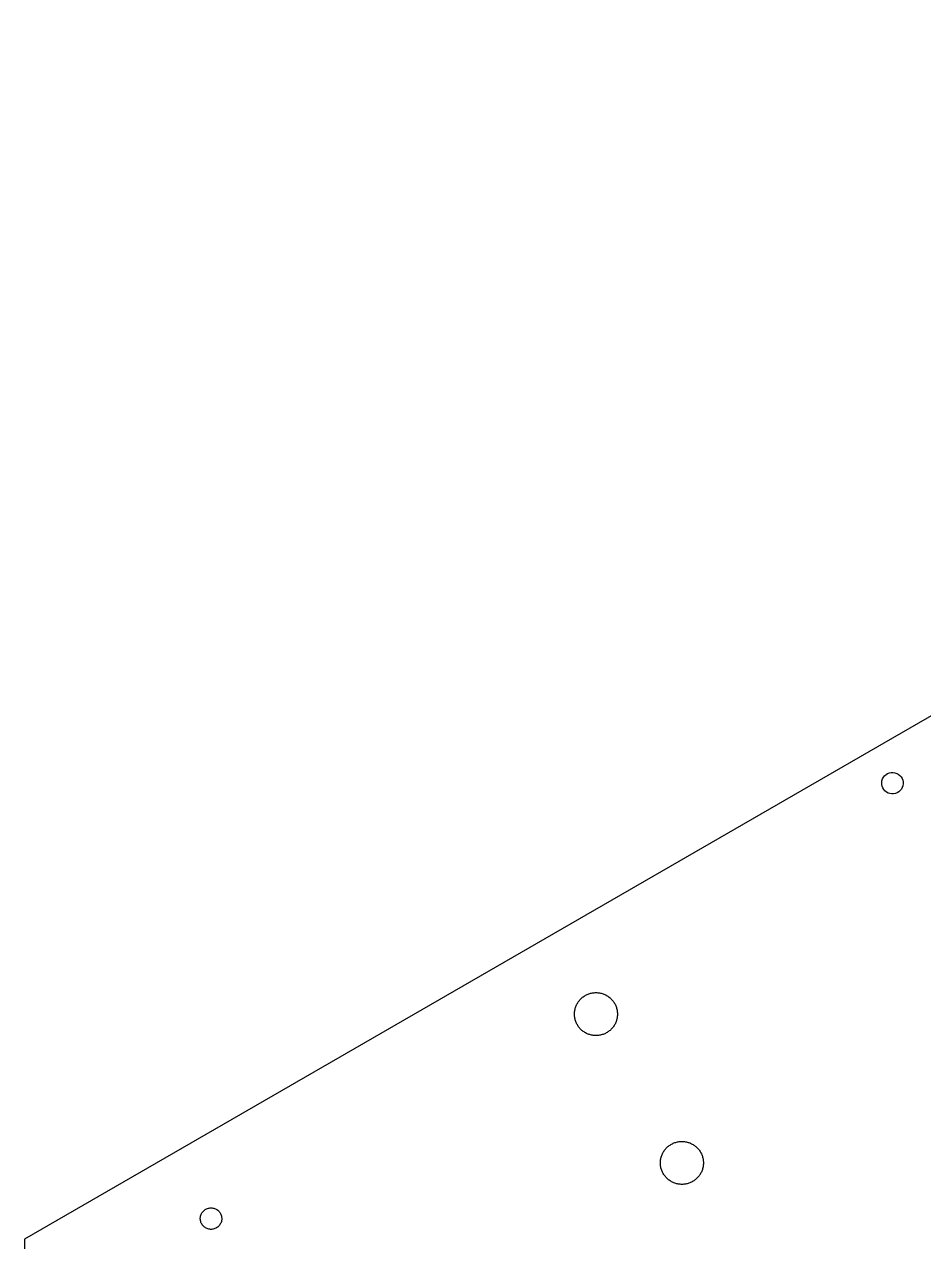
# Model space of a CAD drawing. Header units: metres. Extents: x 0 to 588, y -339 to 339.
# Drawn here: x 0 to 125.6, y 169.3 to 339.3 of the extents above; entities that cross this region are included whole.
import ezdxf

# ---------------------------------------------------------------- set-up
doc = ezdxf.new("R2010")
doc.units = ezdxf.units.M

msp = doc.modelspace()

# ---------------------------------------------------------------- linework, layer by layer
for p, q in [((293.835, 339.292), (0, 169.646)), ((120.305, 234.514), (120.527, 234.65)), ((120.527, 234.65), (120.771, 234.746)), ((120.771, 234.746), (121.027, 234.798)), ((121.027, 234.798), (121.288, 234.805)), ((121.288, 234.805), (121.547, 234.766)), ((121.547, 234.766), (121.795, 234.683)), ((121.795, 234.683), (122.025, 234.559)), ((119.7, 233.399), (119.738, 233.658)), ((119.706, 233.138), (119.7, 233.399)), ((119.759, 232.882), (119.706, 233.138)), ((119.738, 233.658), (119.821, 233.906)), ((119.821, 233.906), (119.946, 234.136)), ((119.946, 234.136), (120.109, 234.34)), ((120.109, 234.34), (120.305, 234.514)), ((122.025, 234.559), (122.229, 234.396)), ((122.229, 234.396), (122.403, 234.2)), ((122.403, 234.2), (122.539, 233.977)), ((122.539, 233.977), (122.635, 233.734)), ((122.655, 232.958), (122.572, 232.71)), ((122.635, 233.734), (122.687, 233.478)), ((122.694, 233.216), (122.655, 232.958)), ((122.687, 233.478), (122.694, 233.216)), ((119.854, 232.638), (119.759, 232.882)), ((119.991, 232.416), (119.854, 232.638)), ((120.164, 232.22), (119.991, 232.416)), ((120.369, 232.057), (120.164, 232.22)), ((120.599, 231.932), (120.369, 232.057)), ((120.847, 231.849), (120.599, 231.932)), ((121.105, 231.811), (120.847, 231.849)), ((121.367, 231.817), (121.105, 231.811)), ((121.623, 231.87), (121.367, 231.817)), ((121.866, 231.965), (121.623, 231.87)), ((122.089, 232.102), (121.866, 231.965)), ((122.285, 232.275), (122.089, 232.102)), ((122.448, 232.48), (122.285, 232.275)), ((122.572, 232.71), (122.448, 232.48)), ((79.3085, 204.017), (79.4329, 204.035)), ((79.4329, 204.035), (79.5578, 204.048)), ((79.5578, 204.048), (79.6832, 204.056)), ((79.6832, 204.056), (79.8089, 204.059)), ((79.8089, 204.059), (79.9345, 204.056)), ((79.9345, 204.056), (80.0599, 204.048)), ((80.0599, 204.048), (80.1849, 204.035)), ((80.1849, 204.035), (80.3092, 204.017)), ((77.0433, 202.221), (77.0944, 202.336)), ((77.0944, 202.336), (77.1503, 202.449)), ((77.1503, 202.449), (77.2108, 202.559)), ((77.2108, 202.559), (77.2759, 202.666)), ((77.2759, 202.666), (77.3454, 202.771)), ((77.3454, 202.771), (77.4193, 202.873)), ((77.4193, 202.873), (77.4973, 202.971)), ((77.4973, 202.971), (77.5794, 203.066)), ((77.5794, 203.066), (77.6654, 203.158)), ((77.6654, 203.158), (77.7552, 203.246)), ((77.7552, 203.246), (77.8486, 203.33)), ((77.8486, 203.33), (77.9454, 203.41)), ((77.9454, 203.41), (78.0455, 203.486)), ((78.0455, 203.486), (78.1487, 203.558)), ((78.1487, 203.558), (78.2548, 203.625)), ((78.2548, 203.625), (78.3636, 203.688)), ((78.3636, 203.688), (78.4749, 203.746)), ((78.4749, 203.746), (78.5887, 203.8)), ((78.5887, 203.8), (78.7045, 203.848)), ((78.7045, 203.848), (78.8223, 203.892)), ((78.8223, 203.892), (78.9418, 203.931)), ((78.9418, 203.931), (79.0628, 203.965)), ((79.0628, 203.965), (79.1851, 203.993)), ((79.1851, 203.993), (79.3085, 204.017)), ((80.3092, 204.017), (80.4326, 203.993)), ((80.4326, 203.993), (80.5549, 203.965)), ((80.5549, 203.965), (80.6759, 203.931)), ((80.6759, 203.931), (80.7955, 203.892)), ((80.7955, 203.892), (80.9132, 203.848)), ((80.9132, 203.848), (81.0291, 203.8)), ((81.0291, 203.8), (81.1428, 203.746)), ((81.1428, 203.746), (81.2541, 203.688)), ((81.2541, 203.688), (81.3629, 203.625)), ((81.3629, 203.625), (81.469, 203.558)), ((81.469, 203.558), (81.5722, 203.486)), ((81.5722, 203.486), (81.6723, 203.41)), ((81.6723, 203.41), (81.7691, 203.33)), ((81.7691, 203.33), (81.8625, 203.246)), ((81.8625, 203.246), (81.9523, 203.158)), ((81.9523, 203.158), (82.0383, 203.066)), ((82.0383, 203.066), (82.1204, 202.971)), ((82.1204, 202.971), (82.1984, 202.873)), ((82.1984, 202.873), (82.2723, 202.771)), ((82.2723, 202.771), (82.3418, 202.666)), ((82.3418, 202.666), (82.4069, 202.559)), ((82.4069, 202.559), (82.4675, 202.449)), ((82.4675, 202.449), (82.5233, 202.336)), ((82.5233, 202.336), (82.5744, 202.221)), ((76.8095, 201.122), (76.8148, 201.247)), ((76.8095, 200.996), (76.8095, 201.122)), ((76.8148, 200.871), (76.8095, 200.996)), ((76.8148, 201.247), (76.8253, 201.373)), ((76.8253, 200.745), (76.8148, 200.871)), ((76.8253, 201.373), (76.841, 201.497)), ((76.841, 200.621), (76.8253, 200.745)), ((76.841, 201.497), (76.862, 201.621)), ((76.862, 200.497), (76.841, 200.621)), ((76.862, 201.621), (76.8881, 201.744)), ((76.8881, 201.744), (76.9194, 201.866)), ((76.9194, 201.866), (76.9557, 201.986)), ((76.9557, 201.986), (76.997, 202.105)), ((76.997, 202.105), (77.0433, 202.221)), ((82.5744, 202.221), (82.6207, 202.105)), ((82.6207, 202.105), (82.662, 201.986)), ((82.662, 201.986), (82.6983, 201.866)), ((82.6983, 201.866), (82.7296, 201.744)), ((82.7296, 201.744), (82.7557, 201.621)), ((82.7557, 201.621), (82.7767, 201.497)), ((82.7767, 200.621), (82.7557, 200.497)), ((82.7767, 201.497), (82.7924, 201.373)), ((82.7924, 200.745), (82.7767, 200.621)), ((82.7924, 201.373), (82.8029, 201.247)), ((82.8029, 200.871), (82.7924, 200.745)), ((82.8029, 201.247), (82.8082, 201.122)), ((82.8082, 200.996), (82.8029, 200.871)), ((82.8082, 201.122), (82.8082, 200.996)), ((76.8881, 200.374), (76.862, 200.497)), ((76.9194, 200.252), (76.8881, 200.374)), ((76.9557, 200.132), (76.9194, 200.252)), ((76.997, 200.013), (76.9557, 200.132)), ((77.0433, 199.896), (76.997, 200.013)), ((77.0944, 199.782), (77.0433, 199.896)), ((77.1503, 199.669), (77.0944, 199.782)), ((77.2108, 199.559), (77.1503, 199.669)), ((77.2759, 199.451), (77.2108, 199.559)), ((77.3454, 199.347), (77.2759, 199.451)), ((77.4193, 199.245), (77.3454, 199.347)), ((77.4973, 199.147), (77.4193, 199.245)), ((77.5794, 199.052), (77.4973, 199.147)), ((77.6654, 198.96), (77.5794, 199.052)), ((77.7552, 198.872), (77.6654, 198.96)), ((81.9523, 198.96), (81.8625, 198.872)), ((82.0383, 199.052), (81.9523, 198.96)), ((82.1204, 199.147), (82.0383, 199.052)), ((82.1984, 199.245), (82.1204, 199.147)), ((82.2723, 199.347), (82.1984, 199.245)), ((82.3418, 199.451), (82.2723, 199.347)), ((82.4069, 199.559), (82.3418, 199.451)), ((82.4675, 199.669), (82.4069, 199.559)), ((82.5233, 199.782), (82.4675, 199.669)), ((82.5744, 199.896), (82.5233, 199.782)), ((82.6207, 200.013), (82.5744, 199.896)), ((82.662, 200.132), (82.6207, 200.013)), ((82.6983, 200.252), (82.662, 200.132)), ((82.7296, 200.374), (82.6983, 200.252)), ((82.7557, 200.497), (82.7296, 200.374)), ((77.8486, 198.788), (77.7552, 198.872)), ((77.9454, 198.708), (77.8486, 198.788)), ((78.0455, 198.632), (77.9454, 198.708)), ((78.1487, 198.56), (78.0455, 198.632)), ((78.2548, 198.493), (78.1487, 198.56)), ((78.3636, 198.43), (78.2548, 198.493)), ((78.4749, 198.372), (78.3636, 198.43)), ((78.5887, 198.318), (78.4749, 198.372)), ((78.7045, 198.27), (78.5887, 198.318)), ((78.8223, 198.226), (78.7045, 198.27)), ((78.9418, 198.187), (78.8223, 198.226)), ((79.0628, 198.153), (78.9418, 198.187)), ((79.1851, 198.124), (79.0628, 198.153)), ((79.3085, 198.101), (79.1851, 198.124)), ((79.4329, 198.083), (79.3085, 198.101)), ((79.5578, 198.069), (79.4329, 198.083)), ((79.6832, 198.062), (79.5578, 198.069)), ((79.8089, 198.059), (79.6832, 198.062)), ((79.9345, 198.062), (79.8089, 198.059)), ((80.0599, 198.069), (79.9345, 198.062)), ((80.1849, 198.083), (80.0599, 198.069)), ((80.3092, 198.101), (80.1849, 198.083)), ((80.4326, 198.124), (80.3092, 198.101)), ((80.5549, 198.153), (80.4326, 198.124)), ((80.6759, 198.187), (80.5549, 198.153)), ((80.7955, 198.226), (80.6759, 198.187)), ((80.9132, 198.27), (80.7955, 198.226)), ((81.0291, 198.318), (80.9132, 198.27)), ((81.1428, 198.372), (81.0291, 198.318)), ((81.2541, 198.43), (81.1428, 198.372)), ((81.3629, 198.493), (81.2541, 198.43)), ((81.469, 198.56), (81.3629, 198.493)), ((81.5722, 198.632), (81.469, 198.56)), ((81.6723, 198.708), (81.5722, 198.632)), ((81.7691, 198.788), (81.6723, 198.708)), ((81.8625, 198.872), (81.7691, 198.788)), ((89.2759, 181.882), (89.3454, 181.986)), ((89.3454, 181.986), (89.4193, 182.088)), ((89.4193, 182.088), (89.4973, 182.187)), ((89.4973, 182.187), (89.5794, 182.282)), ((89.5794, 182.282), (89.6654, 182.373)), ((89.6654, 182.373), (89.7552, 182.461)), ((89.7552, 182.461), (89.8486, 182.545)), ((89.8486, 182.545), (89.9454, 182.625)), ((89.9454, 182.625), (90.0455, 182.701)), ((90.0455, 182.701), (90.1487, 182.773)), ((90.1487, 182.773), (90.2548, 182.84)), ((90.2548, 182.84), (90.3636, 182.903)), ((90.3636, 182.903), (90.4749, 182.961)), ((90.4749, 182.961), (90.5887, 183.015)), ((90.5887, 183.015), (90.7045, 183.064)), ((90.7045, 183.064), (90.8223, 183.107)), ((90.8223, 183.107), (90.9418, 183.146)), ((90.9418, 183.146), (91.0628, 183.18)), ((91.0628, 183.18), (91.1851, 183.209)), ((91.1851, 183.209), (91.3085, 183.232)), ((91.3085, 183.232), (91.4329, 183.251)), ((91.4329, 183.251), (91.5578, 183.264)), ((91.5578, 183.264), (91.6832, 183.272)), ((91.6832, 183.272), (91.8089, 183.274)), ((91.8089, 183.274), (91.9345, 183.272)), ((91.9345, 183.272), (92.0599, 183.264)), ((92.0599, 183.264), (92.1849, 183.251)), ((92.1849, 183.251), (92.3092, 183.232)), ((92.3092, 183.232), (92.4326, 183.209)), ((92.4326, 183.209), (92.5549, 183.18)), ((92.5549, 183.18), (92.6759, 183.146)), ((92.6759, 183.146), (92.7955, 183.107)), ((92.7955, 183.107), (92.9132, 183.064)), ((92.9132, 183.064), (93.0291, 183.015)), ((93.0291, 183.015), (93.1428, 182.961)), ((93.1428, 182.961), (93.2541, 182.903)), ((93.2541, 182.903), (93.3629, 182.84)), ((93.3629, 182.84), (93.469, 182.773)), ((93.469, 182.773), (93.5722, 182.701)), ((93.5722, 182.701), (93.6723, 182.625)), ((93.6723, 182.625), (93.7691, 182.545)), ((93.7691, 182.545), (93.8625, 182.461)), ((93.8625, 182.461), (93.9523, 182.373)), ((93.9523, 182.373), (94.0383, 182.282)), ((94.0383, 182.282), (94.1204, 182.187)), ((94.1204, 182.187), (94.1984, 182.088)), ((94.1984, 182.088), (94.2723, 181.986)), ((94.2723, 181.986), (94.3418, 181.882)), ((88.8095, 180.337), (88.8148, 180.463)), ((88.8095, 180.212), (88.8095, 180.337)), ((88.8148, 180.463), (88.8253, 180.588)), ((88.8253, 180.588), (88.841, 180.713)), ((88.841, 180.713), (88.862, 180.836)), ((88.862, 180.836), (88.8881, 180.959)), ((88.8881, 180.959), (88.9194, 181.081)), ((88.9194, 181.081), (88.9557, 181.201)), ((88.9557, 181.201), (88.997, 181.32)), ((88.997, 181.32), (89.0433, 181.437)), ((89.0433, 181.437), (89.0944, 181.552)), ((89.0944, 181.552), (89.1503, 181.664)), ((89.1503, 181.664), (89.2108, 181.774)), ((89.2108, 181.774), (89.2759, 181.882)), ((94.3418, 181.882), (94.4069, 181.774)), ((94.4069, 181.774), (94.4675, 181.664)), ((94.4675, 181.664), (94.5233, 181.552)), ((94.5233, 181.552), (94.5744, 181.437)), ((94.5744, 181.437), (94.6207, 181.32)), ((94.6207, 181.32), (94.662, 181.201)), ((94.662, 181.201), (94.6983, 181.081)), ((94.6983, 181.081), (94.7296, 180.959)), ((94.7296, 180.959), (94.7557, 180.836)), ((94.7557, 180.836), (94.7767, 180.713)), ((94.7767, 180.713), (94.7924, 180.588)), ((94.7924, 180.588), (94.8029, 180.463)), ((94.8029, 180.463), (94.8082, 180.337)), ((94.8082, 180.337), (94.8082, 180.212)), ((88.8148, 180.086), (88.8095, 180.212)), ((88.8253, 179.961), (88.8148, 180.086)), ((88.841, 179.836), (88.8253, 179.961)), ((88.862, 179.712), (88.841, 179.836)), ((88.8881, 179.589), (88.862, 179.712)), ((88.9194, 179.468), (88.8881, 179.589)), ((88.9557, 179.347), (88.9194, 179.468)), ((88.997, 179.229), (88.9557, 179.347)), ((89.0433, 179.112), (88.997, 179.229)), ((89.0944, 178.997), (89.0433, 179.112)), ((89.1503, 178.884), (89.0944, 178.997)), ((89.2108, 178.774), (89.1503, 178.884)), ((89.2759, 178.667), (89.2108, 178.774)), ((89.3454, 178.562), (89.2759, 178.667)), ((89.4193, 178.461), (89.3454, 178.562)), ((94.2723, 178.562), (94.1984, 178.461)), ((94.3418, 178.667), (94.2723, 178.562)), ((94.4069, 178.774), (94.3418, 178.667)), ((94.4675, 178.884), (94.4069, 178.774)), ((94.5233, 178.997), (94.4675, 178.884)), ((94.5744, 179.112), (94.5233, 178.997)), ((94.6207, 179.229), (94.5744, 179.112)), ((94.662, 179.347), (94.6207, 179.229)), ((94.6983, 179.468), (94.662, 179.347)), ((94.7296, 179.589), (94.6983, 179.468)), ((94.7557, 179.712), (94.7296, 179.589)), ((94.7767, 179.836), (94.7557, 179.712)), ((94.7924, 179.961), (94.7767, 179.836)), ((94.8029, 180.086), (94.7924, 179.961)), ((94.8082, 180.212), (94.8029, 180.086)), ((89.4973, 178.362), (89.4193, 178.461)), ((89.5794, 178.267), (89.4973, 178.362)), ((89.6654, 178.175), (89.5794, 178.267)), ((89.7552, 178.087), (89.6654, 178.175)), ((89.8486, 178.003), (89.7552, 178.087)), ((89.9454, 177.923), (89.8486, 178.003)), ((90.0455, 177.847), (89.9454, 177.923)), ((90.1487, 177.776), (90.0455, 177.847)), ((90.2548, 177.708), (90.1487, 177.776)), ((90.3636, 177.645), (90.2548, 177.708)), ((90.4749, 177.587), (90.3636, 177.645)), ((90.5887, 177.534), (90.4749, 177.587)), ((90.7045, 177.485), (90.5887, 177.534)), ((90.8223, 177.441), (90.7045, 177.485)), ((90.9418, 177.402), (90.8223, 177.441)), ((91.0628, 177.369), (90.9418, 177.402)), ((91.1851, 177.34), (91.0628, 177.369)), ((91.3085, 177.316), (91.1851, 177.34)), ((91.4329, 177.298), (91.3085, 177.316)), ((91.5578, 177.285), (91.4329, 177.298)), ((91.6832, 177.277), (91.5578, 177.285)), ((91.8089, 177.274), (91.6832, 177.277)), ((91.9345, 177.277), (91.8089, 177.274)), ((92.0599, 177.285), (91.9345, 177.277)), ((92.1849, 177.298), (92.0599, 177.285)), ((92.3092, 177.316), (92.1849, 177.298)), ((92.4326, 177.34), (92.3092, 177.316)), ((92.5549, 177.369), (92.4326, 177.34)), ((92.6759, 177.402), (92.5549, 177.369)), ((92.7955, 177.441), (92.6759, 177.402)), ((92.9132, 177.485), (92.7955, 177.441)), ((93.0291, 177.534), (92.9132, 177.485)), ((93.1428, 177.587), (93.0291, 177.534)), ((93.2541, 177.645), (93.1428, 177.587)), ((93.3629, 177.708), (93.2541, 177.645)), ((93.469, 177.776), (93.3629, 177.708)), ((93.5722, 177.847), (93.469, 177.776)), ((93.6723, 177.923), (93.5722, 177.847)), ((93.7691, 178.003), (93.6723, 177.923)), ((93.8625, 178.087), (93.7691, 178.003)), ((93.9523, 178.175), (93.8625, 178.087)), ((94.0383, 178.267), (93.9523, 178.175)), ((94.1204, 178.362), (94.0383, 178.267)), ((94.1984, 178.461), (94.1204, 178.362)), ((24.869, 173.403), (24.949, 173.5)), ((24.949, 173.5), (25.0369, 173.589)), ((25.0369, 173.589), (25.132, 173.671)), ((25.132, 173.671), (25.2337, 173.745)), ((25.2337, 173.745), (25.3411, 173.81)), ((25.3411, 173.81), (25.4537, 173.866)), ((25.4537, 173.866), (25.5704, 173.912)), ((25.5704, 173.912), (25.6907, 173.949)), ((25.6907, 173.949), (25.8136, 173.975)), ((25.8136, 173.975), (25.9382, 173.991)), ((25.9382, 173.991), (26.0638, 173.996)), ((26.0638, 173.996), (26.1893, 173.991)), ((26.1893, 173.991), (26.3139, 173.975)), ((26.3139, 173.975), (26.4368, 173.949)), ((26.4368, 173.949), (26.5571, 173.912)), ((26.5571, 173.912), (26.6739, 173.866)), ((26.6739, 173.866), (26.7864, 173.81)), ((26.7864, 173.81), (26.8938, 173.745)), ((26.8938, 173.745), (26.9955, 173.671)), ((26.9955, 173.671), (27.0906, 173.589)), ((27.0906, 173.589), (27.1785, 173.5)), ((27.1785, 173.5), (27.2585, 173.403)), ((24.5641, 172.464), (24.5667, 172.59)), ((24.572, 172.339), (24.5641, 172.464)), ((24.5667, 172.59), (24.5798, 172.715)), ((24.5903, 172.215), (24.572, 172.339)), ((24.5798, 172.715), (24.6034, 172.838)), ((24.619, 172.093), (24.5903, 172.215)), ((24.6034, 172.838), (24.6372, 172.959)), ((24.6578, 171.973), (24.619, 172.093)), ((24.6372, 172.959), (24.681, 173.077)), ((24.7065, 171.857), (24.6578, 171.973)), ((24.681, 173.077), (24.7345, 173.191)), ((24.7647, 171.746), (24.7065, 171.857)), ((24.7345, 173.191), (24.7973, 173.3)), ((24.832, 171.64), (24.7647, 171.746)), ((24.7973, 173.3), (24.869, 173.403)), ((27.2585, 173.403), (27.3302, 173.3)), ((27.3628, 171.746), (27.2955, 171.64)), ((27.3302, 173.3), (27.3931, 173.191)), ((27.421, 171.857), (27.3628, 171.746)), ((27.3931, 173.191), (27.4465, 173.077)), ((27.4697, 171.973), (27.421, 171.857)), ((27.4465, 173.077), (27.4903, 172.959)), ((27.5085, 172.093), (27.4697, 171.973)), ((27.4903, 172.959), (27.5241, 172.838)), ((27.5372, 172.215), (27.5085, 172.093)), ((27.5241, 172.838), (27.5477, 172.715)), ((27.5555, 172.339), (27.5372, 172.215)), ((27.5477, 172.715), (27.5608, 172.59)), ((27.5634, 172.464), (27.5555, 172.339)), ((27.5608, 172.59), (27.5634, 172.464)), ((24.908, 171.54), (24.832, 171.64)), ((24.9921, 171.446), (24.908, 171.54)), ((25.0836, 171.36), (24.9921, 171.446)), ((25.1821, 171.282), (25.0836, 171.36)), ((25.2867, 171.213), (25.1821, 171.282)), ((25.3968, 171.152), (25.2867, 171.213)), ((25.5116, 171.101), (25.3968, 171.152)), ((25.6302, 171.06), (25.5116, 171.101)), ((25.7519, 171.029), (25.6302, 171.06)), ((25.8758, 171.008), (25.7519, 171.029)), ((26.0009, 170.997), (25.8758, 171.008)), ((26.1266, 170.997), (26.0009, 170.997)), ((26.2518, 171.008), (26.1266, 170.997)), ((26.3756, 171.029), (26.2518, 171.008)), ((26.4973, 171.06), (26.3756, 171.029)), ((26.616, 171.101), (26.4973, 171.06)), ((26.7307, 171.152), (26.616, 171.101)), ((26.8408, 171.213), (26.7307, 171.152)), ((26.9454, 171.282), (26.8408, 171.213)), ((27.0439, 171.36), (26.9454, 171.282)), ((27.1355, 171.446), (27.0439, 171.36)), ((27.2195, 171.54), (27.1355, 171.446)), ((27.2955, 171.64), (27.2195, 171.54)), ((0, 169.646), (0, -169.646))]:
    msp.add_line(p, q)

doc.saveas('drawing.dxf')
